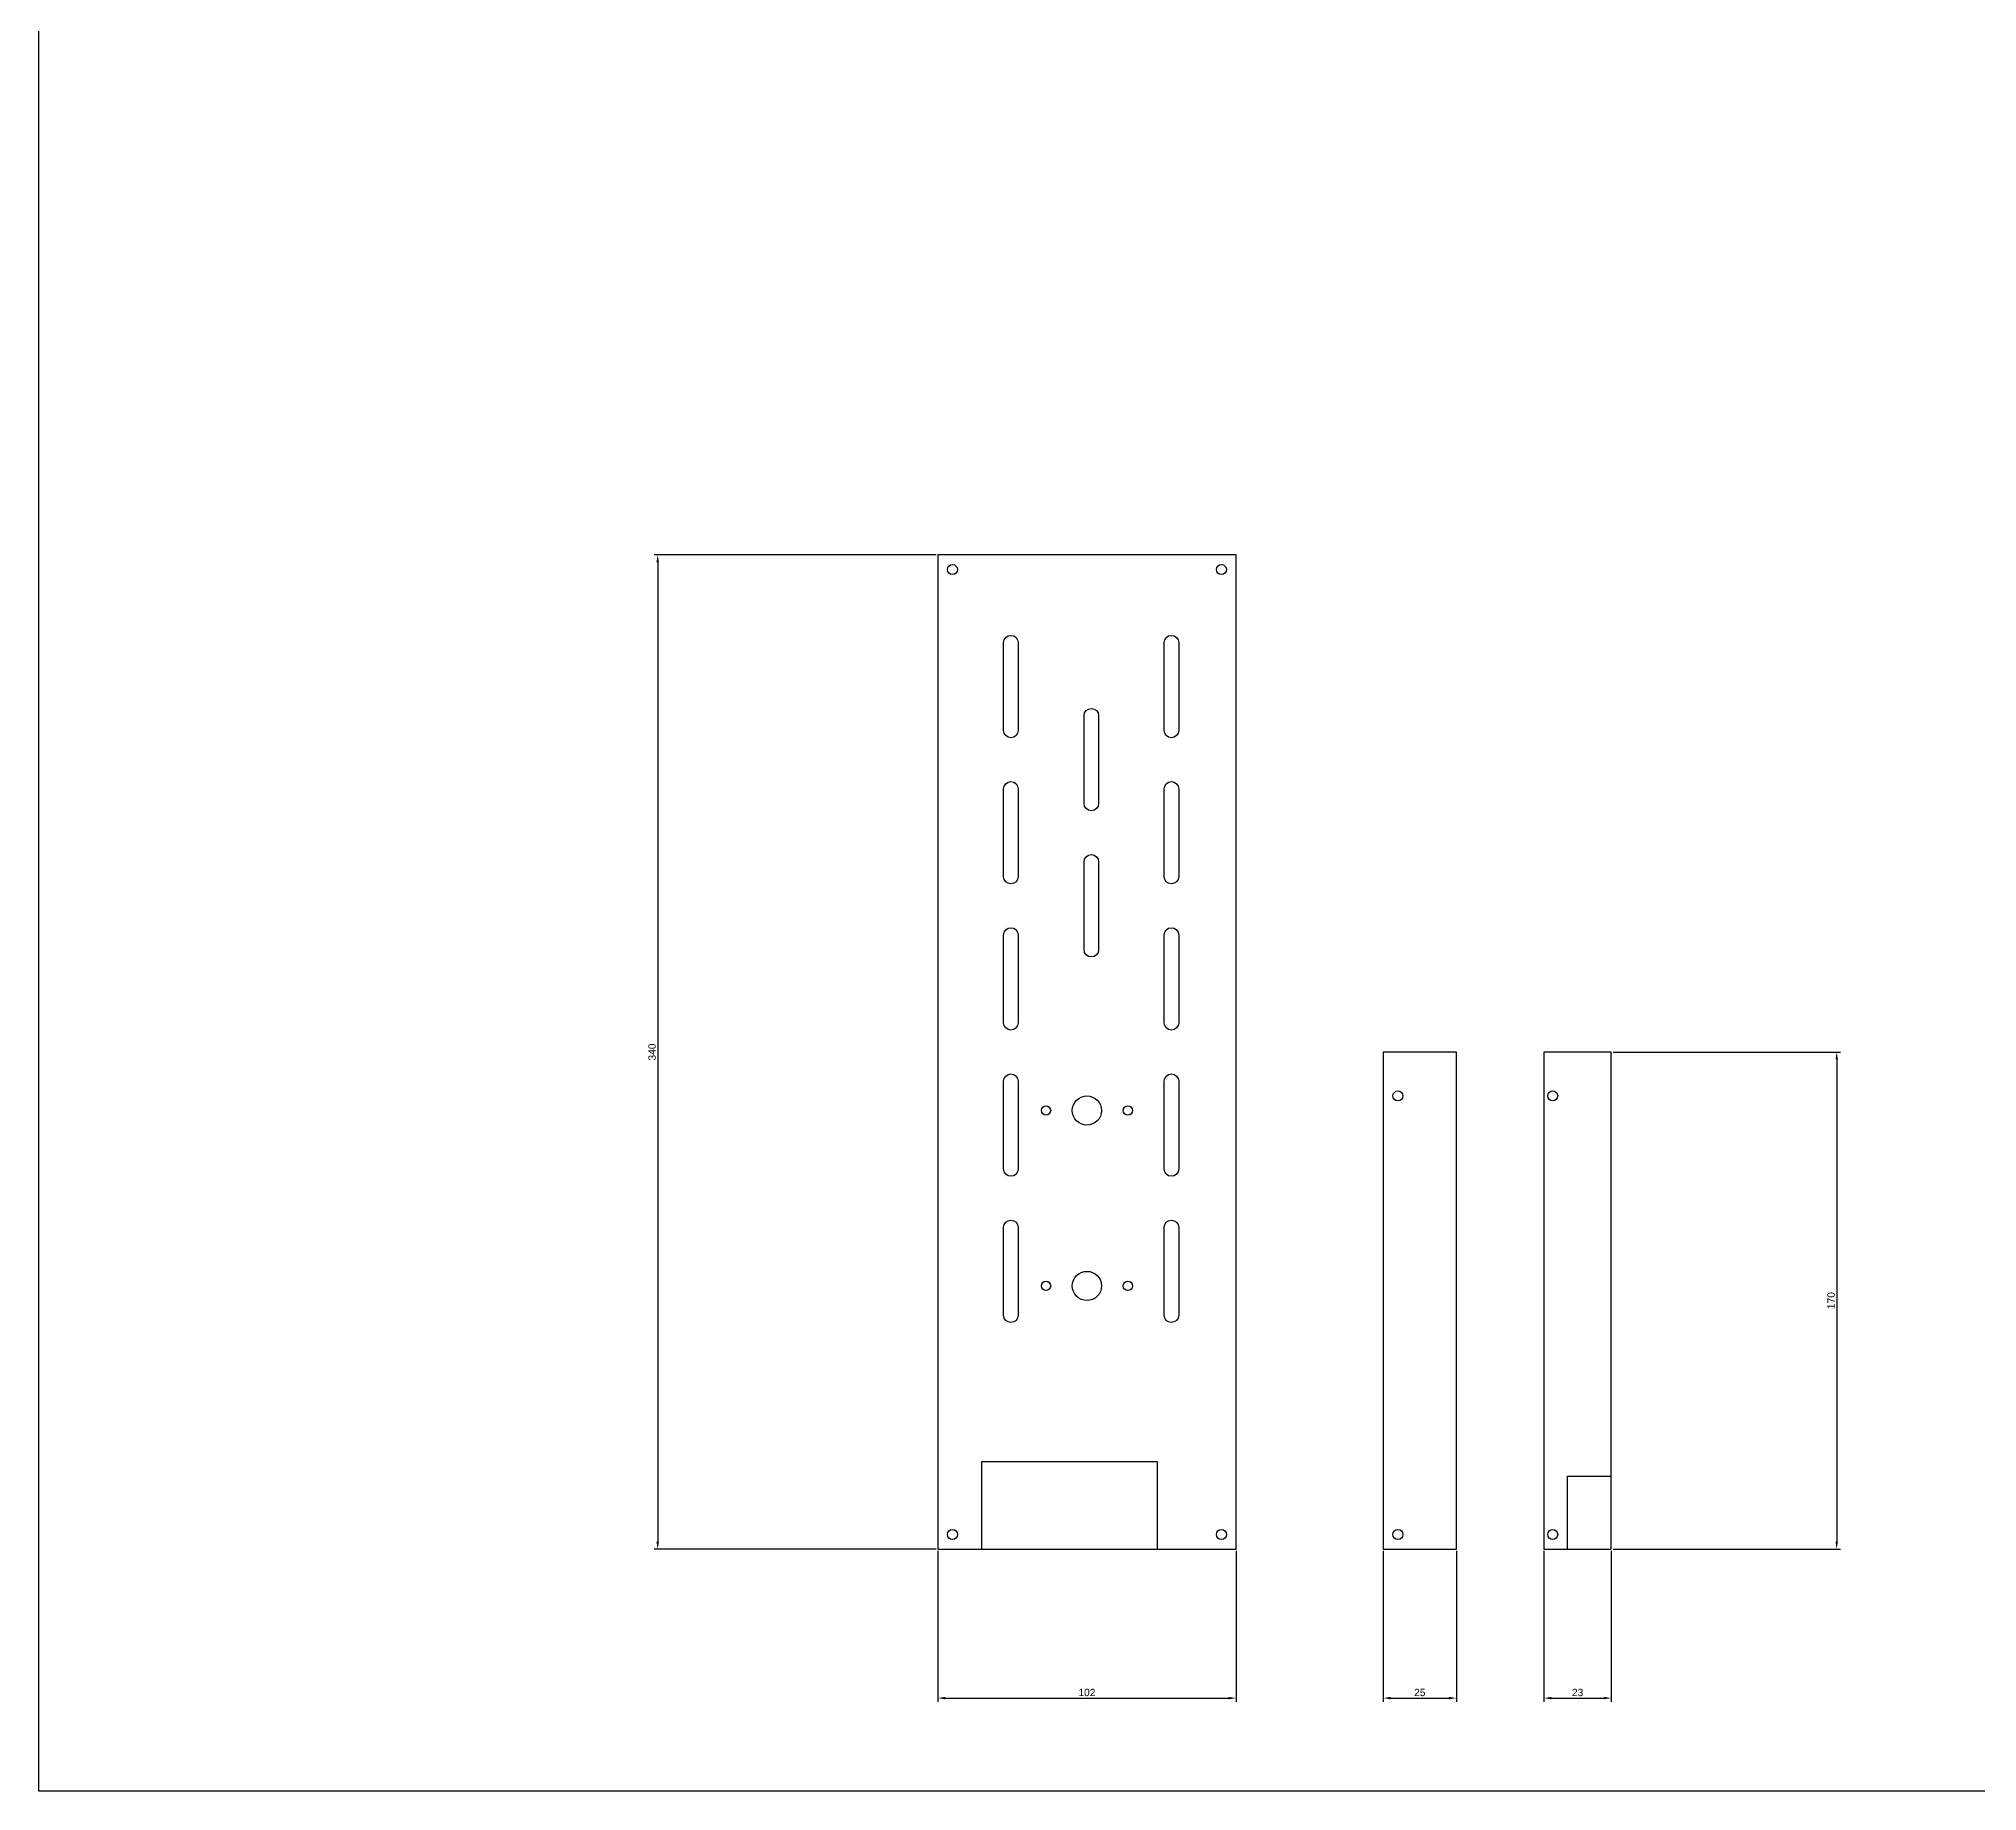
# Model space of a CAD drawing. Header units: millimetres. Extents: x -339 to 3245, y -93 to 1119.
# Drawn here: x 1919 to 2582, y -83 to 517 of the extents above; entities that cross this region are included whole.
import ezdxf

# ---------------------------------------------------------------- set-up
doc = ezdxf.new("R2010")
doc.units = ezdxf.units.MM
doc.layers.add('六面螺母开孔', color=212, linetype='Continuous')
doc.styles.get("Standard").update_dxf_attribs({"font": 'arial.ttf'})
doc.dimstyles.new('ISO-25', dxfattribs={"dimtxt": 2.5, "dimasz": 2.5, "dimexe": 1.25, "dimexo": 0.625, "dimtad": 1, "dimtxsty": 'Standard', "dimcen": 2.5, "dimadec": 0, "dimazin": 0, "dimtfac": 1, "dimtmove": 0, "dimatfit": 3, "dimfxl": 0, "dimarcsym": 0})

# ---------------------------------------------------------------- blocks, each defined once
blk = doc.blocks.new('*D9')
at = {"color": 0, "lineweight": -2, "transparency": 16777216}
for p, q in [((2226.16, 340), (2129.73, 340)), ((2130.98, 337.5), (2130.98, 2.5)), ((2226.16, 0), (2129.73, 0))]:
    blk.add_line(p, q, dxfattribs=at)
at = {"color": 0, "transparency": 16777216}
for points in [[(2130.57, 337.5), (2131.4, 337.5), (2130.98, 340)], [(2130.57, 2.5), (2131.4, 2.5), (2130.98, 0)]]:
    blk.add_solid(points, dxfattribs=at)
at = {"layer": 'Defpoints', "color": 0, "transparency": 16777216}
for p in [(2226.78, 340), (2130.98, 0), (2226.78, 0)]:
    blk.add_point(p, dxfattribs=at)
at = {"color": 0, "transparency": 16777216, "insert": (2129.08, 170), "char_height": 2.5, "attachment_point": 5, "rotation": 90}
blk.add_mtext('340', dxfattribs=at)
blk = doc.blocks.new('*D10')
at = {"color": 0, "lineweight": -2, "transparency": 16777216}
for p, q in [((2226.78, -0.62), (2226.78, -52.2)), ((2328.78, -0.62), (2328.78, -52.2)), ((2229.28, -50.95), (2326.28, -50.95))]:
    blk.add_line(p, q, dxfattribs=at)
at = {"color": 0, "transparency": 16777216}
for points in [[(2229.28, -50.53), (2229.28, -51.36), (2226.78, -50.95)], [(2326.28, -50.53), (2326.28, -51.36), (2328.78, -50.95)]]:
    blk.add_solid(points, dxfattribs=at)
at = {"layer": 'Defpoints', "color": 0, "transparency": 16777216}
for p in [(2226.78, 0), (2328.78, 0), (2328.78, -50.95)]:
    blk.add_point(p, dxfattribs=at)
at = {"color": 0, "transparency": 16777216, "insert": (2277.78, -49.04), "char_height": 2.5, "attachment_point": 5}
blk.add_mtext('102', dxfattribs=at)
blk = doc.blocks.new('*D11')
at = {"color": 0, "lineweight": -2, "transparency": 16777216}
for p, q in [((2379.12, -0.62), (2379.12, -52.2)), ((2404.12, -0.62), (2404.12, -52.2)), ((2381.62, -50.95), (2401.62, -50.95))]:
    blk.add_line(p, q, dxfattribs=at)
at = {"color": 0, "transparency": 16777216}
for points in [[(2381.62, -50.53), (2381.62, -51.36), (2379.12, -50.95)], [(2401.62, -50.53), (2401.62, -51.36), (2404.12, -50.95)]]:
    blk.add_solid(points, dxfattribs=at)
at = {"layer": 'Defpoints', "color": 0, "transparency": 16777216}
for p in [(2379.12, 0), (2404.12, 0), (2404.12, -50.95)]:
    blk.add_point(p, dxfattribs=at)
at = {"color": 0, "transparency": 16777216, "insert": (2391.62, -49.04), "char_height": 2.5, "attachment_point": 5}
blk.add_mtext('25', dxfattribs=at)
blk = doc.blocks.new('*D12')
at = {"color": 0, "lineweight": -2, "transparency": 16777216}
for p, q in [((2434.07, -0.62), (2434.07, -52.2)), ((2457.07, -0.62), (2457.07, -52.2)), ((2436.57, -50.95), (2454.57, -50.95))]:
    blk.add_line(p, q, dxfattribs=at)
at = {"color": 0, "transparency": 16777216}
for points in [[(2436.57, -50.53), (2436.57, -51.36), (2434.07, -50.95)], [(2454.57, -50.53), (2454.57, -51.36), (2457.07, -50.95)]]:
    blk.add_solid(points, dxfattribs=at)
at = {"layer": 'Defpoints', "color": 0, "transparency": 16777216}
for p in [(2434.07, 0), (2457.07, 0), (2457.07, -50.95)]:
    blk.add_point(p, dxfattribs=at)
at = {"color": 0, "transparency": 16777216, "insert": (2445.57, -49.04), "char_height": 2.5, "attachment_point": 5}
blk.add_mtext('23', dxfattribs=at)
blk = doc.blocks.new('*D13')
at = {"color": 0, "lineweight": -2, "transparency": 16777216}
for p, q in [((2457.7, 170), (2535.44, 170)), ((2534.19, 167.5), (2534.19, 2.5)), ((2457.7, 0), (2535.44, 0))]:
    blk.add_line(p, q, dxfattribs=at)
at = {"color": 0, "transparency": 16777216}
for points in [[(2533.78, 167.5), (2534.61, 167.5), (2534.19, 170)], [(2533.78, 2.5), (2534.61, 2.5), (2534.19, 0)]]:
    blk.add_solid(points, dxfattribs=at)
at = {"layer": 'Defpoints', "color": 0, "transparency": 16777216}
for p in [(2457.07, 170), (2457.07, 0), (2534.19, 0)]:
    blk.add_point(p, dxfattribs=at)
at = {"color": 0, "transparency": 16777216, "insert": (2532.29, 85), "char_height": 2.5, "attachment_point": 5, "rotation": 90}
blk.add_mtext('170', dxfattribs=at)

msp = doc.modelspace()

# ---------------------------------------------------------------- linework, layer by layer
msp.add_line((2241.784, 0), (2301.784, 0))
for points in [[(1919.318, 1115.826), (3245.179, 1115.826), (3245.179, -82.794), (1919.318, -82.794)], [(2241.784, 30), (2301.784, 30), (2301.784, 0), (2328.784, 0), (2328.784, 340), (2226.784, 340), (2226.784, 0), (2241.784, 0)], [(2379.12, 0), (2404.12, 0), (2404.12, 170), (2379.12, 170)], [(2434.072, 0), (2457.072, 0), (2457.072, 170), (2434.072, 170)]]:
    msp.add_lwpolyline(points, close=True)
for points in [[(2254.284, 310), (2254.284, 280, -1), (2249.284, 280), (2249.284, 310, -1)], [(2309.179, 309.999), (2309.179, 279.999, -1), (2304.179, 279.999), (2304.179, 309.999, -1)], [(2281.784, 285), (2281.784, 255, -1), (2276.784, 255), (2276.784, 285, -1)], [(2254.284, 260), (2254.284, 230, -1), (2249.284, 230), (2249.284, 260, -1)], [(2309.179, 259.999), (2309.179, 229.999, -1), (2304.179, 229.999), (2304.179, 259.999, -1)], [(2281.784, 235), (2281.784, 205, -1), (2276.784, 205), (2276.784, 235, -1)], [(2254.284, 210), (2254.284, 180, -1), (2249.284, 180), (2249.284, 210, -1)], [(2309.179, 209.999), (2309.179, 179.999, -1), (2304.179, 179.999), (2304.179, 209.999, -1)], [(2254.284, 160), (2254.284, 130, -1), (2249.284, 130), (2249.284, 160, -1)], [(2309.179, 159.999), (2309.179, 129.999, -1), (2304.179, 129.999), (2304.179, 159.999, -1)], [(2254.284, 110), (2254.284, 80, -1), (2249.284, 80), (2249.284, 110, -1)], [(2309.179, 109.999), (2309.179, 79.999, -1), (2304.179, 79.999), (2304.179, 109.999, -1)]]:
    msp.add_lwpolyline(points, format="xyb", close=True)
msp.add_lwpolyline([(2442.072, 0), (2442.072, 25), (2457.072, 25)])
for centre, radius in [((2277.784, 150), 5), ((2263.784, 150), 1.6), ((2291.784, 150), 1.6), ((2277.784, 90), 5), ((2263.784, 90), 1.6), ((2291.784, 90), 1.6)]:
    msp.add_circle(centre, radius)
at = {"layer": '六面螺母开孔'}
for centre in [(2231.784, 335), (2323.784, 335), (2384.12, 155), (2437.072, 155), (2231.784, 5), (2323.784, 5), (2384.12, 5), (2437.072, 5)]:
    msp.add_circle(centre, 1.7, dxfattribs=at)

# ---------------------------------------------------------------- dimensions: what is measured, and where the dimension line sits
for base, p1, p2, picture, middle in [((2130.984, 0), (2226.784, 340), (2226.784, 0), '*D9', (2129.082, 170)), ((2534.195, 0), (2457.072, 170), (2457.072, 0), '*D13', (2532.293, 85))]:
    dim = msp.add_linear_dim(base=base, p1=p1, p2=p2, angle=90, dimstyle='ISO-25', override={"dimfxl": 1.25})
    dim.commit()
    dim.dimension.update_dxf_attribs({"geometry": picture, "text_midpoint": middle})
for base, p1, p2, picture, middle in [((2328.784, -50.946), (2226.784, 0), (2328.784, 0), '*D10', (2277.784, -49.044)), ((2404.12, -50.946), (2379.12, 0), (2404.12, 0), '*D11', (2391.62, -49.044)), ((2457.072, -50.946), (2434.072, 0), (2457.072, 0), '*D12', (2445.572, -49.044))]:
    dim = msp.add_linear_dim(base=base, p1=p1, p2=p2, dimstyle='ISO-25', override={"dimfxl": 1.25})
    dim.commit()
    dim.dimension.update_dxf_attribs({"geometry": picture, "text_midpoint": middle})

doc.saveas('drawing.dxf')
